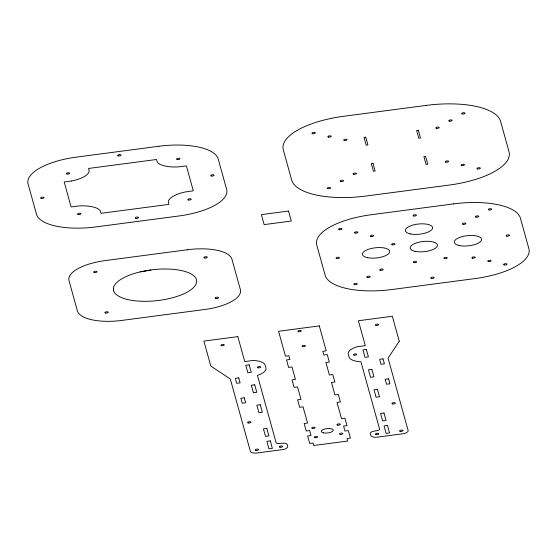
<?xml version="1.0" encoding="UTF-8"?>
<svg xmlns="http://www.w3.org/2000/svg" width="557" height="557" viewBox="0 0 557 557"><rect width="100%" height="100%" fill="white"/><g stroke="black" fill="none" stroke-linecap="round" stroke-linejoin="round"><path stroke-width="0.84" d="M140.232 271.872L152.618 269.713A41.866 15.617 -6.2 0 1 196.565 280.087A41.866 15.617 -6.2 0 1 158.954 300.411A41.866 15.617 -6.2 0 1 113.649 290.782L113.398 288.582A41.866 15.617 -6.2 0 1 140.232 271.872L150.808 269.936M113.398 288.582L113.649 290.782M399.244 341.204L388.069 358.186L408.135 430.484A7.171 2.674 -6.2 0 1 403.811 433.638L375.787 437.336A7.68 2.862 -6.2 0 1 370.795 435.386L370.273 433.527A5.117 1.908 -6.2 0 1 374.589 431.027L376.226 430.812A3.704 1.379 -6.2 0 0 379.568 428.981L360.915 361.765A18.694 6.969 -6.2 0 1 349.002 356.87L348.306 354.377A18.694 6.969 -6.2 0 1 356.759 346.802L365.301 345.681L358.381 320.748L392.33 316.272L399.244 341.204M71.568 180.99L64.187 182L71.108 206.932L78.509 205.993A24.25 9.044 -6.2 0 1 100.183 210.623L101.033 213.324L168.917 204.377L168.256 201.655A24.25 9.044 -6.2 0 1 185.927 191.838L193.307 190.828L186.386 165.895L178.985 166.835A24.25 9.044 -6.2 0 1 157.311 162.205L156.461 159.504L88.577 168.451L89.231 171.173A24.25 9.044 -6.2 0 1 71.568 180.99M426.175 105.405L343.954 116.239A68.205 25.441 -6.2 0 0 283.325 149.93L291.708 180.127A68.205 25.441 -6.2 0 0 366.102 196.022L448.97 185.105A67.543 25.19 -6.2 0 0 509.014 151.741L500.562 121.308A68.205 25.441 -6.2 0 0 426.175 105.405M158.759 146.275L76.539 157.109A54.489 20.324 -6.2 0 0 28.108 184.026L36.483 214.222A54.489 20.324 -6.2 0 0 95.915 226.922L178.79 215.998A53.82 20.073 -6.2 0 0 226.636 189.415L218.191 158.975A54.489 20.324 -6.2 0 0 158.759 146.275M365.733 137.189L364.034 137.412L366.2 145.203L367.899 144.98L365.733 137.189M418.342 130.254L416.65 130.477L418.808 138.268L420.507 138.045L418.342 130.254M372.967 163.264L371.275 163.486L373.434 171.278L375.133 171.055L372.967 163.264M425.611 156.426L423.912 156.656L426.077 164.447L427.776 164.224L425.611 156.426M288.526 211.054L261.372 214.633L264.143 224.61L291.297 221.032L288.526 211.054M453.502 203.89L371.289 214.724A61.347 22.879 -6.2 0 0 316.759 245.024L325.135 275.221A61.347 22.879 -6.2 0 0 392.051 289.515L474.919 278.597A60.685 22.635 -6.2 0 0 528.865 248.624L520.419 218.184A61.347 22.879 -6.2 0 0 453.502 203.89M187.479 249.745L105.259 260.579A40.772 15.206 -6.2 0 0 69.019 280.714L77.395 310.91A40.772 15.206 -6.2 0 0 121.865 320.414L204.739 309.49A40.104 14.962 -6.2 0 0 240.394 289.682L231.949 259.249A40.772 15.206 -6.2 0 0 187.479 249.745M237.825 336.63L203.883 341.107L210.804 366.04L230.285 378.976L250.358 451.274A7.171 2.674 -6.2 0 0 256.067 453.113L284.084 449.415A7.68 2.862 -6.2 0 0 287.69 446.338L287.168 444.479A5.117 1.908 -6.2 0 0 281.828 443.254L280.185 443.469A3.704 1.379 -6.2 0 1 276.098 442.613L257.445 375.397A18.694 6.969 -6.2 0 0 265.898 367.822L265.202 365.329A18.694 6.969 -6.2 0 0 253.289 360.442L244.746 361.563L237.825 336.63M319.293 325.901L278.556 331.269L285.476 356.195L288.874 355.749L289.912 359.488L286.514 359.94L288.589 367.418L291.986 366.972L295.447 379.435L292.049 379.881L294.124 387.359L297.522 386.913L300.982 399.383L297.584 399.829L299.666 407.306L303.057 406.861L307.555 423.062L304.164 423.515L306.239 430.993L309.629 430.547L311.015 435.532L307.624 435.978L309.699 443.456L313.09 443.01L313.786 445.503L347.728 441.033L347.039 438.54L350.43 438.087L348.355 430.61L344.964 431.055L343.578 426.07L346.969 425.625L344.894 418.147L341.504 418.592L337.006 402.384L340.397 401.938L338.322 394.46L334.924 394.906L331.471 382.443L334.861 381.991L332.787 374.513L329.389 374.958L325.929 362.496L329.326 362.05L327.251 354.572L323.854 355.018L322.816 351.279L326.214 350.826L319.293 325.901M249.181 364.856L245.783 365.301L247.865 372.786L251.256 372.334L249.181 364.856M366.339 349.42L362.948 349.866L365.023 357.343L368.421 356.898L366.339 349.42M238.716 377.862L235.326 378.314L236.704 383.3L240.102 382.854L238.716 377.862M383.035 358.847L379.637 359.293L381.023 364.285L384.414 363.832L383.035 358.847M254.716 384.803L251.318 385.249L253.4 392.727L256.791 392.281L254.716 384.803M371.874 369.361L368.483 369.813L370.558 377.291L373.956 376.845L371.874 369.361M244.251 397.809L240.861 398.255L242.239 403.247L245.637 402.795L244.251 397.809M388.57 378.795L385.172 379.24L386.558 384.226L389.956 383.78L388.57 378.795M260.251 404.744L256.861 405.197L258.935 412.674L262.326 412.229L260.251 404.744M377.416 389.308L374.019 389.754L376.093 397.238L379.491 396.786L377.416 389.308M266.824 428.43L263.433 428.883L265.508 436.361L268.899 435.915L266.824 428.43M383.989 412.995L380.591 413.44L382.666 420.918L386.064 420.472L383.989 412.995M270.284 440.9L266.894 441.346L268.968 448.824L272.359 448.378L270.284 440.9M387.449 425.457L384.052 425.91L386.126 433.388L389.524 432.942L387.449 425.457M461.704 165.554A1.713 0.641 -6.2 0 0 464.461 164.9A1.713 0.641 -6.2 0 0 462.178 164.412A1.713 0.641 -6.2 0 0 461.704 165.554M445.837 162.164A1.713 0.641 -6.2 0 0 448.594 161.509A1.713 0.641 -6.2 0 0 446.303 161.022A1.713 0.641 -6.2 0 0 445.837 162.164M477.572 168.945A1.713 0.641 -6.2 0 0 480.336 168.291A1.713 0.641 -6.2 0 0 478.045 167.803A1.713 0.641 -6.2 0 0 477.572 168.945M462.289 113.955A1.713 0.641 -6.2 0 0 465.053 113.301A1.713 0.641 -6.2 0 0 462.763 112.813A1.713 0.641 -6.2 0 0 462.289 113.955M449.36 121.141A1.713 0.641 -6.2 0 0 452.117 120.486A1.713 0.641 -6.2 0 0 449.826 119.999A1.713 0.641 -6.2 0 0 449.36 121.141M436.423 128.326A1.713 0.641 -6.2 0 0 439.188 127.671A1.713 0.641 -6.2 0 0 436.897 127.184A1.713 0.641 -6.2 0 0 436.423 128.326M353.688 174.299A1.713 0.641 -6.2 0 0 356.452 173.645A1.713 0.641 -6.2 0 0 354.161 173.157A1.713 0.641 -6.2 0 0 353.688 174.299M340.759 181.485A1.713 0.641 -6.2 0 0 343.523 180.83A1.713 0.641 -6.2 0 0 341.232 180.343A1.713 0.641 -6.2 0 0 340.759 181.485M327.822 188.677A1.713 0.641 -6.2 0 0 330.586 188.022A1.713 0.641 -6.2 0 0 328.296 187.528A1.713 0.641 -6.2 0 0 327.822 188.677M344.303 140.468A1.713 0.641 -6.2 0 0 347.06 139.814A1.713 0.641 -6.2 0 0 344.769 139.327A1.713 0.641 -6.2 0 0 344.303 140.468M328.435 137.078A1.713 0.641 -6.2 0 0 331.192 136.423A1.713 0.641 -6.2 0 0 328.902 135.936A1.713 0.641 -6.2 0 0 328.435 137.078M312.561 133.687A1.713 0.641 -6.2 0 0 315.325 133.032A1.713 0.641 -6.2 0 0 313.034 132.545A1.713 0.641 -6.2 0 0 312.561 133.687M488.343 261.546A1.713 0.641 -6.2 0 0 491.107 260.892A1.713 0.641 -6.2 0 0 488.816 260.398A1.713 0.641 -6.2 0 0 488.343 261.546M380.334 270.284A1.713 0.641 -6.2 0 0 383.098 269.637A1.713 0.641 -6.2 0 0 380.807 269.142A1.713 0.641 -6.2 0 0 380.334 270.284M504.217 264.937A1.713 0.641 -6.2 0 0 506.974 264.283A1.713 0.641 -6.2 0 0 504.684 263.788A1.713 0.641 -6.2 0 0 504.217 264.937M475.998 217.126A1.713 0.641 -6.2 0 0 478.762 216.478A1.713 0.641 -6.2 0 0 476.472 215.984A1.713 0.641 -6.2 0 0 475.998 217.126M472.475 258.149A1.713 0.641 -6.2 0 0 475.239 257.501A1.713 0.641 -6.2 0 0 472.949 257.007A1.713 0.641 -6.2 0 0 472.475 258.149M463.069 224.318A1.713 0.641 -6.2 0 0 465.826 223.663A1.713 0.641 -6.2 0 0 463.535 223.169A1.713 0.641 -6.2 0 0 463.069 224.318M367.397 277.477A1.713 0.641 -6.2 0 0 370.161 276.822A1.713 0.641 -6.2 0 0 367.871 276.328A1.713 0.641 -6.2 0 0 367.397 277.477M354.468 284.662A1.713 0.641 -6.2 0 0 357.232 284.007A1.713 0.641 -6.2 0 0 354.941 283.52A1.713 0.641 -6.2 0 0 354.468 284.662M339.206 229.672A1.713 0.641 -6.2 0 0 341.963 229.018A1.713 0.641 -6.2 0 0 339.679 228.53A1.713 0.641 -6.2 0 0 339.206 229.672M370.941 236.453A1.713 0.641 -6.2 0 0 373.705 235.799A1.713 0.641 -6.2 0 0 371.415 235.312A1.713 0.641 -6.2 0 0 370.941 236.453M355.074 233.063A1.713 0.641 -6.2 0 0 357.838 232.408A1.713 0.641 -6.2 0 0 355.547 231.921A1.713 0.641 -6.2 0 0 355.074 233.063M488.935 209.94A1.713 0.641 -6.2 0 0 491.692 209.286A1.713 0.641 -6.2 0 0 489.401 208.798A1.713 0.641 -6.2 0 0 488.935 209.94M413.907 262.639A1.713 0.641 -6.2 0 0 416.671 261.985A1.713 0.641 -6.2 0 0 414.38 261.498A1.713 0.641 -6.2 0 0 413.907 262.639M444.458 258.615A1.713 0.641 -6.2 0 0 447.215 257.961A1.713 0.641 -6.2 0 0 444.925 257.473A1.713 0.641 -6.2 0 0 444.458 258.615M392.239 244.808A1.713 0.641 -6.2 0 0 395.004 244.154A1.713 0.641 -6.2 0 0 392.713 243.667A1.713 0.641 -6.2 0 0 392.239 244.808M336.651 258.511A1.713 0.641 -6.2 0 0 339.415 257.856A1.713 0.641 -6.2 0 0 337.124 257.362A1.713 0.641 -6.2 0 0 336.651 258.511M431.341 278.409A1.713 0.641 -6.2 0 0 434.098 277.755A1.713 0.641 -6.2 0 0 431.807 277.268A1.713 0.641 -6.2 0 0 431.341 278.409M506.752 236.091A1.713 0.641 -6.2 0 0 509.516 235.437A1.713 0.641 -6.2 0 0 507.225 234.95A1.713 0.641 -6.2 0 0 506.752 236.091M413.656 215.984A1.713 0.641 -6.2 0 0 416.42 215.329A1.713 0.641 -6.2 0 0 414.13 214.842A1.713 0.641 -6.2 0 0 413.656 215.984M415.167 251.36A13.716 5.117 -6.2 0 0 437.266 246.131A13.716 5.117 -6.2 0 0 418.948 242.211A13.716 5.117 -6.2 0 0 415.167 251.36M410.349 233.905A13.716 5.117 -6.2 0 0 432.448 228.676A13.716 5.117 -6.2 0 0 414.136 224.756A13.716 5.117 -6.2 0 0 410.349 233.905M459.295 245.546A13.716 5.117 -6.2 0 0 481.394 240.318A13.716 5.117 -6.2 0 0 463.076 236.398A13.716 5.117 -6.2 0 0 459.295 245.546M367.418 257.647A13.716 5.117 -6.2 0 0 389.517 252.425A13.716 5.117 -6.2 0 0 371.206 248.506A13.716 5.117 -6.2 0 0 367.418 257.647M41.211 198.403A1.713 0.641 -6.2 0 0 43.975 197.749A1.713 0.641 -6.2 0 0 41.684 197.262A1.713 0.641 -6.2 0 0 41.211 198.403M135.901 218.309A1.713 0.641 -6.2 0 0 138.658 217.655A1.713 0.641 -6.2 0 0 136.368 217.16A1.713 0.641 -6.2 0 0 135.901 218.309M211.319 175.991A1.713 0.641 -6.2 0 0 214.076 175.337A1.713 0.641 -6.2 0 0 211.785 174.849A1.713 0.641 -6.2 0 0 211.319 175.991M118.216 155.883A1.713 0.641 -6.2 0 0 120.98 155.229A1.713 0.641 -6.2 0 0 118.69 154.742A1.713 0.641 -6.2 0 0 118.216 155.883M66.917 174.028A1.713 0.641 -6.2 0 0 69.674 173.373A1.713 0.641 -6.2 0 0 67.383 172.886A1.713 0.641 -6.2 0 0 66.917 174.028M78.154 214.522A1.713 0.641 -6.2 0 0 80.918 213.874A1.713 0.641 -6.2 0 0 78.628 213.38A1.713 0.641 -6.2 0 0 78.154 214.522M188.419 199.998A1.713 0.641 -6.2 0 0 191.183 199.343A1.713 0.641 -6.2 0 0 188.893 198.849A1.713 0.641 -6.2 0 0 188.419 199.998M177.182 159.497A1.713 0.641 -6.2 0 0 179.946 158.842A1.713 0.641 -6.2 0 0 177.655 158.355A1.713 0.641 -6.2 0 0 177.182 159.497M204.516 257.982A1.713 0.641 -6.2 0 0 207.274 257.327A1.713 0.641 -6.2 0 0 204.983 256.833A1.713 0.641 -6.2 0 0 204.516 257.982M215.754 298.475A1.713 0.641 -6.2 0 0 218.518 297.821A1.713 0.641 -6.2 0 0 216.227 297.334A1.713 0.641 -6.2 0 0 215.754 298.475M94.251 272.512A1.713 0.641 -6.2 0 0 97.009 271.858A1.713 0.641 -6.2 0 0 94.718 271.363A1.713 0.641 -6.2 0 0 94.251 272.512M105.489 313.006A1.713 0.641 -6.2 0 0 108.253 312.352A1.713 0.641 -6.2 0 0 105.962 311.864A1.713 0.641 -6.2 0 0 105.489 313.006M257.94 367.801A1.713 0.641 -6.2 0 0 260.704 367.147A1.713 0.641 -6.2 0 0 258.413 366.659A1.713 0.641 -6.2 0 0 257.94 367.801M279.976 447.187A1.713 0.641 -6.2 0 0 282.74 446.533A1.713 0.641 -6.2 0 0 280.45 446.046A1.713 0.641 -6.2 0 0 279.976 447.187M248.227 422.944A1.713 0.641 -6.2 0 0 250.984 422.29A1.713 0.641 -6.2 0 0 248.694 421.795A1.713 0.641 -6.2 0 0 248.227 422.944M376.017 434.53A1.713 0.641 -6.2 0 0 378.774 433.875A1.713 0.641 -6.2 0 0 376.483 433.388A1.713 0.641 -6.2 0 0 376.017 434.53M353.98 355.143A1.713 0.641 -6.2 0 0 356.745 354.496A1.713 0.641 -6.2 0 0 354.454 354.001A1.713 0.641 -6.2 0 0 353.98 355.143M400.17 431.348A1.713 0.641 -6.2 0 0 402.934 430.693A1.713 0.641 -6.2 0 0 400.643 430.206A1.713 0.641 -6.2 0 0 400.17 431.348M392.539 403.922A1.713 0.641 -6.2 0 0 395.303 403.268A1.713 0.641 -6.2 0 0 393.012 402.781A1.713 0.641 -6.2 0 0 392.539 403.922M314.9 437.691A1.713 0.641 -6.2 0 0 317.664 437.036A1.713 0.641 -6.2 0 0 315.373 436.549A1.713 0.641 -6.2 0 0 314.9 437.691M340.104 434.369A1.713 0.641 -6.2 0 0 342.868 433.715A1.713 0.641 -6.2 0 0 340.578 433.228A1.713 0.641 -6.2 0 0 340.104 434.369M337.535 425.109A1.713 0.641 -6.2 0 0 340.299 424.462A1.713 0.641 -6.2 0 0 338.008 423.968A1.713 0.641 -6.2 0 0 337.535 425.109M312.331 428.43A1.713 0.641 -6.2 0 0 315.095 427.776A1.713 0.641 -6.2 0 0 312.804 427.289A1.713 0.641 -6.2 0 0 312.331 428.43M376.01 325.344A1.713 0.641 -6.2 0 0 378.767 324.689A1.713 0.641 -6.2 0 0 376.476 324.202A1.713 0.641 -6.2 0 0 376.01 325.344M255.823 450.369A1.713 0.641 -6.2 0 0 258.58 449.715A1.713 0.641 -6.2 0 0 256.29 449.227A1.713 0.641 -6.2 0 0 255.823 450.369M221.505 345.702A1.713 0.641 -6.2 0 0 224.269 345.048A1.713 0.641 -6.2 0 0 221.978 344.56A1.713 0.641 -6.2 0 0 221.505 345.702M323.526 432.9A6.002 2.235 -6.2 0 0 333.19 430.61A6.002 2.235 -6.2 0 0 325.177 428.897A6.002 2.235 -6.2 0 0 323.526 432.9M302.639 346.642A1.713 0.641 -6.2 0 0 305.403 345.988A1.713 0.641 -6.2 0 0 303.112 345.493A1.713 0.641 -6.2 0 0 302.639 346.642M298.489 331.68A1.713 0.641 -6.2 0 0 301.253 331.025A1.713 0.641 -6.2 0 0 298.963 330.538A1.713 0.641 -6.2 0 0 298.489 331.68"/></g></svg>
